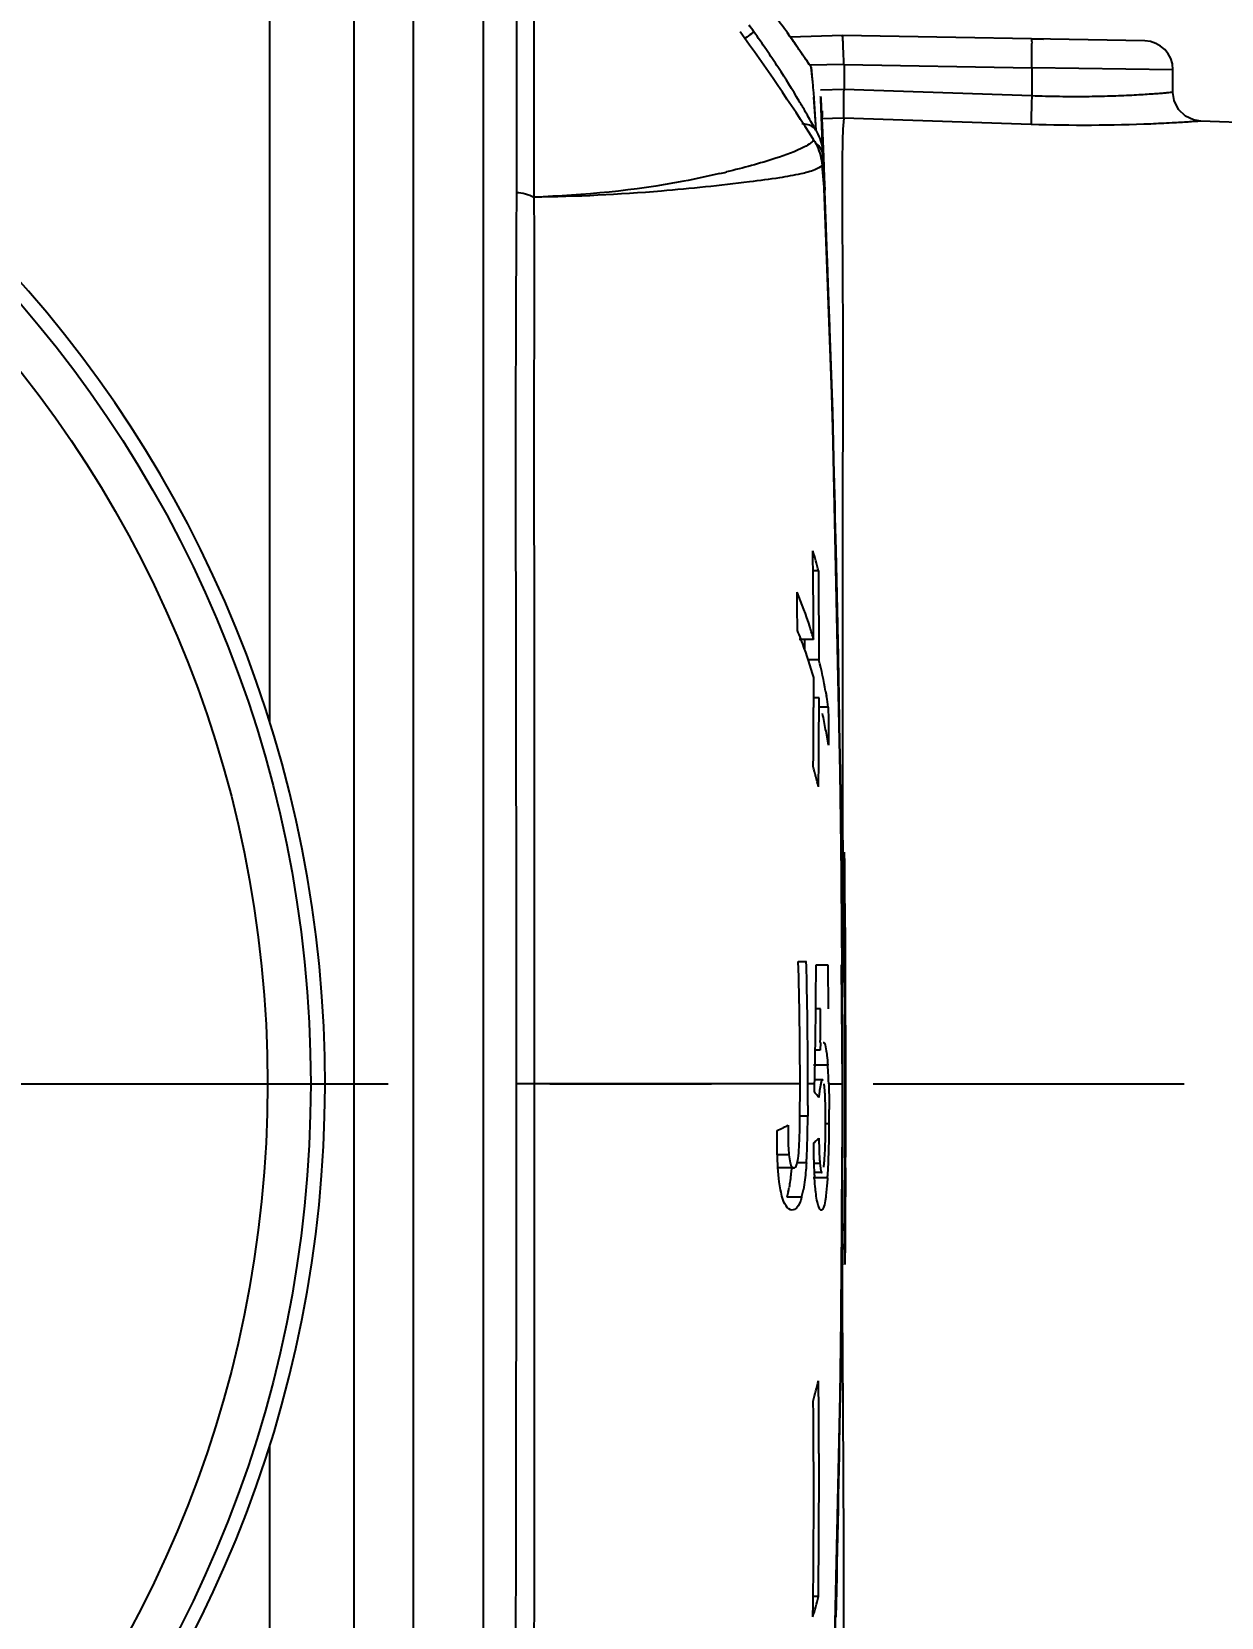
# Model space of a CAD drawing. Header units: millimetres. Extents: x 5828 to 6704, y 123 to 421.
# Drawn here: x 6483.653 to 6486.412, y 269.854 to 273.53 of the extents above; entities that cross this region are included whole.
import ezdxf

# ---------------------------------------------------------------- set-up
doc = ezdxf.new("R2010")
doc.units = ezdxf.units.MM
doc.linetypes.add('CENTER', pattern=[0.6, 0.375, -0.075, 0.075, -0.075])
for name, color, linetype in [('中心线', 7, 'Continuous'), ('外形图', 7, 'Continuous'), ('尺寸标注', 7, 'Continuous')]:
    doc.layers.add(name, color=color, linetype=linetype)
doc.styles.add('微软雅黑', font='msyh.ttc', dxfattribs={"height": 1.5})
doc.dimstyles.new('尺寸标注_1_15比例', dxfattribs={"dimtxt": 1.5, "dimasz": 1.25, "dimexe": 0.5, "dimexo": 0.4, "dimgap": 0.5, "dimtad": 1, "dimdec": 1, "dimlfac": 15, "dimdsep": 46, "dimtxsty": '微软雅黑', "dimcen": 0.09, "dimadec": 0, "dimazin": 0, "dimtp": 0.01, "dimtm": 0.01, "dimtfac": 1, "dimtdec": 1, "dimtofl": 0, "dimtmove": 0, "dimatfit": 3, "dimfxl": 1, "dimtolj": 1, "dimarcsym": 0})

# ---------------------------------------------------------------- blocks, each defined once
blk = doc.blocks.new('*D945')
at = {"layer": 'Defpoints', "color": 0}
for p in [(6488.1127, 277.9249), (6474.9537, 264.1518), (6488.1127, 263.9724)]:
    blk.add_point(p, dxfattribs=at)
at = {"layer": '尺寸标注', "color": 0, "lineweight": -2}
for p, q in [((6474.9537, 264.5518), (6474.9537, 278.4249)), ((6488.1127, 264.3724), (6488.1127, 278.4249)), ((6476.2037, 277.9249), (6486.8627, 277.9249))]:
    blk.add_line(p, q, dxfattribs=at)
at = {"layer": '尺寸标注', "color": 0}
for points in [[(6476.2037, 278.1332), (6476.2037, 277.7166), (6474.9537, 277.9249)], [(6486.8627, 277.7166), (6486.8627, 278.1332), (6488.1127, 277.9249)]]:
    blk.add_solid(points, dxfattribs=at)
at = {"layer": '尺寸标注', "color": 0, "insert": (6481.5332, 279.2039), "char_height": 1.5, "attachment_point": 5, "style": '微软雅黑'}
blk.add_mtext('\\A1;197.4', dxfattribs=at)
blk = doc.blocks.new('*D946')
at = {"layer": 'Defpoints', "color": 0}
for p in [(6488.1787, 282.8993), (6474.8878, 252.3165), (6488.1787, 252.3087)]:
    blk.add_point(p, dxfattribs=at)
at = {"layer": '尺寸标注', "color": 0, "lineweight": -2}
for p, q in [((6474.8878, 252.7165), (6474.8878, 283.3993)), ((6488.1787, 252.7087), (6488.1787, 283.3993)), ((6476.1378, 282.8993), (6486.9287, 282.8993))]:
    blk.add_line(p, q, dxfattribs=at)
at = {"layer": '尺寸标注', "color": 0}
for points in [[(6476.1378, 283.1076), (6476.1378, 282.6909), (6474.8878, 282.8993)], [(6486.9287, 282.6909), (6486.9287, 283.1076), (6488.1787, 282.8993)]]:
    blk.add_solid(points, dxfattribs=at)
at = {"layer": '尺寸标注', "color": 0, "insert": (6481.5332, 284.1783), "char_height": 1.5, "attachment_point": 5, "style": '微软雅黑'}
blk.add_mtext('\\A1;\\A1;199.3', dxfattribs=at)

msp = doc.modelspace()

# ---------------------------------------------------------------- linework, layer by layer
at = {"layer": '中心线', "linetype": 'CENTER', "ltscale": 5}
msp.add_line((6476.6046, 271.0906), (6486.3257, 271.0906), dxfattribs=at)
at = {"layer": '外形图'}
for p, q in [((6484.6999, 274.2044), (6484.6999, 267.977)), ((6484.5374, 274.1064), (6484.5374, 268.0748)), ((6484.7779, 274.0763), (6484.7773, 273.1568)), ((6484.3999, 273.9732), (6484.3999, 268.208)), ((6484.2052, 271.9278), (6484.2052, 273.6606)), ((6485.4116, 273.5185), (6485.4058, 273.5268)), ((6485.4606, 273.4475), (6485.4116, 273.5185)), ((6485.5334, 273.5205), (6485.4123, 273.5173)), ((6486.2344, 273.5082), (6485.5334, 273.5205)), ((6485.9723, 273.5128), (6485.9999, 273.5123)), ((6485.4564, 273.4536), (6485.4504, 273.4626)), ((6485.5369, 273.4538), (6485.4565, 273.4518)), ((6485.5369, 273.4538), (6485.5369, 273.3958)), ((6485.5369, 273.4538), (6485.9724, 273.4462)), ((6485.4603, 273.4475), (6485.4633, 273.4185)), ((6485.4607, 273.4473), (6485.4633, 273.4185)), ((6485.9724, 273.4462), (6485.9724, 273.3809)), ((6486.2999, 273.4416), (6485.9724, 273.4462)), ((6486.2999, 273.389), (6486.2999, 273.4416)), ((6485.4658, 273.388), (6485.4668, 273.3753)), ((6485.5369, 273.3958), (6485.4826, 273.394)), ((6485.9724, 273.3809), (6485.5369, 273.3958)), ((6485.4662, 273.3779), (6485.4716, 273.3014)), ((6485.4668, 273.3753), (6485.4676, 273.3627)), ((6485.4676, 273.3627), (6485.4716, 273.3014)), ((6485.4833, 273.3766), (6485.4826, 273.3791)), ((6485.4828, 273.3745), (6485.4833, 273.3675)), ((6485.4833, 273.3766), (6485.4831, 273.3791)), ((6485.4831, 273.3773), (6485.4842, 273.3529)), ((6485.4835, 273.3732), (6485.4833, 273.3766)), ((6485.484, 273.3733), (6485.4833, 273.3766)), ((6485.4833, 273.3675), (6485.4841, 273.355)), ((6485.5101, 272.6491), (6485.4835, 273.3732)), ((6485.4841, 273.355), (6485.4843, 273.3529)), ((6485.4842, 273.3529), (6485.489, 273.2396)), ((6485.4843, 273.3529), (6485.486, 273.3132)), ((6485.5355, 273.3295), (6485.485, 273.3278)), ((6485.5107, 272.6491), (6485.4859, 273.3306)), ((6485.486, 273.3132), (6485.489, 273.2397)), ((6485.9712, 273.3147), (6485.5363, 273.3295)), ((6486.9011, 273.3031), (6486.3642, 273.3223)), ((6485.489, 273.2396), (6485.4909, 273.1919)), ((6485.4925, 273.1519), (6485.4859, 273.2201)), ((6485.51, 272.6491), (6485.4891, 273.2202)), ((6485.4909, 273.1919), (6485.4921, 273.162)), ((6485.5283, 271.8128), (6485.51, 272.6491)), ((6485.5284, 271.8128), (6485.5101, 272.6491)), ((6485.529, 271.8128), (6485.5107, 272.6491)), ((6485.4655, 272.2582), (6485.4648, 272.3265)), ((6485.4775, 272.2795), (6485.4648, 272.2795)), ((6485.4775, 272.2795), (6485.4781, 272.2112)), ((6485.4661, 272.1895), (6485.4655, 272.2582)), ((6485.4781, 272.2112), (6485.4785, 272.1419)), ((6485.4781, 272.2112), (6485.4785, 272.1419)), ((6485.4665, 272.1205), (6485.4661, 272.1895)), ((6485.4785, 272.1419), (6485.4788, 272.0735)), ((6485.5287, 271.778), (6485.5215, 272.1435)), ((6485.5231, 272.1216), (6485.5226, 272.1436)), ((6485.4665, 272.1205), (6485.4328, 272.1205)), ((6485.4451, 272.1204), (6485.4452, 272.0992)), ((6485.4451, 272.1204), (6485.4451, 272.0992)), ((6485.4787, 272.1205), (6485.4788, 272.0735)), ((6485.5247, 272.0333), (6485.5231, 272.1216)), ((6485.4788, 272.0735), (6485.454, 272.0735)), ((6485.4666, 271.9852), (6485.4667, 272.0322)), ((6485.4666, 271.9632), (6485.4667, 272.0322)), ((6485.5256, 271.9861), (6485.5247, 272.0333)), ((6485.4666, 271.9632), (6485.4666, 271.9852)), ((6485.479, 271.9852), (6485.4667, 271.9852)), ((6485.4943, 272.0006), (6485.4955, 271.9938)), ((6485.4943, 272.0006), (6485.4964, 271.9882)), ((6485.4955, 271.9938), (6485.4965, 271.9882)), ((6485.5273, 271.8762), (6485.5256, 271.9861)), ((6485.5005, 271.964), (6485.479, 271.964)), ((6485.5005, 271.964), (6485.5006, 271.9346)), ((6485.5006, 271.9346), (6485.5006, 271.9052)), ((6485.5006, 271.9052), (6485.5006, 271.8757)), ((6485.528, 271.8274), (6485.5273, 271.8762)), ((6485.5287, 271.778), (6485.528, 271.8274)), ((6485.5304, 271.6406), (6485.5283, 271.8128)), ((6485.5325, 271.4018), (6485.5284, 271.8128)), ((6485.5316, 271.5885), (6485.529, 271.8128)), ((6485.5338, 271.6459), (6485.5338, 271.632)), ((6485.5338, 271.632), (6485.5339, 271.613)), ((6485.5372, 271.6264), (6485.5377, 271.5732)), ((6485.5375, 271.59), (6485.5372, 271.6264)), ((6485.5386, 271.472), (6485.5378, 271.6278)), ((6485.5339, 271.613), (6485.5339, 271.5947)), ((6485.5339, 271.5947), (6485.5339, 271.5741)), ((6485.5375, 271.5676), (6485.5372, 271.6077)), ((6485.5372, 271.6077), (6485.5376, 271.5676)), ((6485.5386, 271.4353), (6485.5372, 271.6077)), ((6485.5372, 271.6077), (6485.5387, 271.4353)), ((6485.5372, 271.6077), (6485.5372, 271.6077)), ((6485.5377, 271.5676), (6485.5373, 271.6077)), ((6485.5387, 271.4353), (6485.5373, 271.6077)), ((6485.5373, 271.607), (6485.5373, 271.607)), ((6485.5377, 271.5676), (6485.5373, 271.6064)), ((6485.5377, 271.5676), (6485.5373, 271.6064)), ((6485.5373, 271.6064), (6485.5374, 271.588)), ((6485.5388, 271.4345), (6485.5373, 271.6064)), ((6485.5388, 271.4227), (6485.5373, 271.6064)), ((6485.5373, 271.6064), (6485.5373, 271.6064)), ((6485.5379, 271.5621), (6485.5374, 271.607)), ((6485.5374, 271.607), (6485.5375, 271.607)), ((6485.5375, 271.607), (6485.5378, 271.5676)), ((6485.5379, 271.5676), (6485.5375, 271.607)), ((6485.5375, 271.607), (6485.5386, 271.4737)), ((6485.5389, 271.4288), (6485.5375, 271.607)), ((6485.5384, 271.48), (6485.5375, 271.59)), ((6485.538, 271.6108), (6485.5381, 271.607)), ((6485.5381, 271.6076), (6485.5383, 271.5883)), ((6485.5392, 271.4822), (6485.5383, 271.5885)), ((6485.5383, 271.5883), (6485.5384, 271.572)), ((6485.5386, 271.4353), (6485.5375, 271.5676)), ((6485.5376, 271.5676), (6485.5381, 271.5164)), ((6485.5376, 271.5676), (6485.5388, 271.4018)), ((6485.5384, 271.4868), (6485.5377, 271.5676)), ((6485.5386, 271.4574), (6485.5377, 271.5676)), ((6485.5388, 271.4345), (6485.5377, 271.5676)), ((6485.5389, 271.4349), (6485.5378, 271.5676)), ((6485.5389, 271.4349), (6485.5379, 271.5676)), ((6485.5387, 271.4652), (6485.5381, 271.5361)), ((6485.5381, 271.5164), (6485.5387, 271.4353)), ((6485.5382, 271.4963), (6485.5389, 271.4087)), ((6485.5383, 271.4963), (6485.5389, 271.4181)), ((6485.5387, 271.4353), (6485.5384, 271.4868)), ((6485.5386, 271.4783), (6485.5385, 271.4882)), ((6485.5386, 271.4723), (6485.5386, 271.4783)), ((6485.5386, 271.4754), (6485.5386, 271.4655)), ((6485.5386, 271.4737), (6485.539, 271.4175)), ((6485.5397, 271.3947), (6485.5392, 271.4822)), ((6485.5386, 271.4655), (6485.5388, 271.4457)), ((6485.5393, 271.3585), (6485.5386, 271.4614)), ((6485.5393, 271.2895), (6485.5386, 271.4353)), ((6485.5386, 271.4353), (6485.5395, 271.2564)), ((6485.5393, 271.3744), (6485.5387, 271.4638)), ((6485.5387, 271.4345), (6485.5392, 271.3605)), ((6485.5396, 271.2494), (6485.5387, 271.4345)), ((6485.5389, 271.4349), (6485.5395, 271.3249)), ((6485.5389, 271.4349), (6485.5396, 271.3001)), ((6485.5397, 271.2612), (6485.5389, 271.4349)), ((6485.5389, 271.4349), (6485.5398, 271.2471)), ((6485.5394, 271.4405), (6485.5392, 271.4451)), ((6485.5392, 271.4451), (6485.5395, 271.3673)), ((6485.5393, 271.4531), (6485.5397, 271.3942)), ((6485.534, 271.0906), (6485.5331, 271.3946)), ((6485.5336, 271.4018), (6485.5336, 271.3942)), ((6485.5339, 271.4069), (6485.5339, 271.3991)), ((6485.5339, 271.3991), (6485.5339, 271.3842)), ((6485.5394, 271.313), (6485.5388, 271.4227)), ((6485.5388, 271.4211), (6485.5391, 271.3812)), ((6485.5388, 271.4093), (6485.5393, 271.2969)), ((6485.5388, 271.3942), (6485.5393, 271.2969)), ((6485.5396, 271.2741), (6485.5389, 271.4087)), ((6485.539, 271.4175), (6485.5398, 271.2628)), ((6485.5393, 271.3666), (6485.5391, 271.4018)), ((6485.5391, 271.4018), (6485.5398, 271.2627)), ((6485.5397, 271.4018), (6485.5399, 271.3647)), ((6485.5398, 271.3802), (6485.5398, 271.3944)), ((6485.4308, 271.374), (6485.4496, 271.374)), ((6485.4721, 271.3662), (6485.4992, 271.3662)), ((6485.4992, 271.3662), (6485.4996, 271.3325)), ((6485.5332, 271.0906), (6485.5314, 271.3666)), ((6485.533, 271.2648), (6485.5325, 271.3666)), ((6485.5339, 271.3842), (6485.5339, 271.3688)), ((6485.5391, 271.3762), (6485.539, 271.3913)), ((6485.5391, 271.3812), (6485.5394, 271.3239)), ((6485.5392, 271.3677), (6485.5391, 271.3762)), ((6485.5393, 271.3418), (6485.5392, 271.3678)), ((6485.5398, 271.2628), (6485.5393, 271.3666)), ((6485.5395, 271.3249), (6485.5393, 271.3665)), ((6485.5395, 271.3781), (6485.5395, 271.3647)), ((6485.5399, 271.3647), (6485.5398, 271.3802)), ((6485.4996, 271.3325), (6485.5, 271.2986)), ((6485.5393, 271.3571), (6485.5394, 271.3466)), ((6485.5394, 271.3338), (6485.5393, 271.3418)), ((6485.5394, 271.3466), (6485.5396, 271.3034)), ((6485.5394, 271.3211), (6485.5394, 271.3338)), ((6485.5394, 271.3239), (6485.5396, 271.2625)), ((6485.5395, 271.2986), (6485.5394, 271.3211)), ((6485.5395, 271.3249), (6485.5398, 271.2628)), ((6485.5, 271.2986), (6485.5004, 271.2646)), ((6485.5328, 271.3006), (6485.533, 271.2665)), ((6485.533, 271.2665), (6485.5328, 271.2996)), ((6485.5393, 271.2969), (6485.5395, 271.2503)), ((6485.5394, 271.263), (6485.5393, 271.2895)), ((6485.5395, 271.2896), (6485.5394, 271.3074)), ((6485.5394, 271.2895), (6485.5396, 271.2145)), ((6485.5395, 271.3015), (6485.5396, 271.2703)), ((6485.5395, 271.288), (6485.5395, 271.2986)), ((6485.5395, 271.2816), (6485.5395, 271.2896)), ((6485.5395, 271.2895), (6485.5397, 271.2232)), ((6485.5396, 271.2669), (6485.5395, 271.288)), ((6485.5396, 271.3034), (6485.5396, 271.2901)), ((6485.5397, 271.2685), (6485.5396, 271.2999)), ((6485.5397, 271.2627), (6485.5396, 271.2925)), ((6485.5396, 271.2901), (6485.5397, 271.2802)), ((6485.4715, 271.2646), (6485.4717, 271.2748)), ((6485.4827, 271.2646), (6485.4715, 271.2646)), ((6485.4716, 271.2646), (6485.4717, 271.2748)), ((6485.5332, 271.1687), (6485.533, 271.2648)), ((6485.5397, 271.0907), (6485.5394, 271.263)), ((6485.5394, 271.263), (6485.5397, 271.1374)), ((6485.5396, 271.266), (6485.5395, 271.2816)), ((6485.5397, 271.2625), (6485.5396, 271.2807)), ((6485.5396, 271.2703), (6485.5396, 271.2554)), ((6485.5397, 271.2408), (6485.5396, 271.2669)), ((6485.5397, 271.2329), (6485.5396, 271.266)), ((6485.5399, 271.1684), (6485.5396, 271.2648)), ((6485.5399, 271.0906), (6485.5396, 271.263)), ((6485.5398, 271.1684), (6485.5396, 271.2628)), ((6485.5398, 271.1684), (6485.5396, 271.2625)), ((6485.5399, 271.0736), (6485.5396, 271.2625)), ((6485.5396, 271.2554), (6485.5397, 271.2462)), ((6485.5396, 271.2522), (6485.5397, 271.2315)), ((6485.5397, 271.2802), (6485.5397, 271.2659)), ((6485.5397, 271.2659), (6485.5398, 271.2328)), ((6485.5399, 271.1866), (6485.5397, 271.2627)), ((6485.54, 271.1684), (6485.5397, 271.2627)), ((6485.5399, 271.2291), (6485.5397, 271.2612)), ((6485.54, 271.1673), (6485.5398, 271.2628)), ((6485.5401, 271.0823), (6485.5398, 271.2628)), ((6485.5336, 271.2223), (6485.5334, 271.1646)), ((6485.5397, 271.157), (6485.5396, 271.2233)), ((6485.5397, 271.2462), (6485.5398, 271.2027)), ((6485.5398, 271.1873), (6485.5397, 271.2329)), ((6485.5397, 271.2315), (6485.5398, 271.1684)), ((6485.5398, 271.1554), (6485.5397, 271.2232)), ((6485.5397, 271.2232), (6485.54, 271.0906)), ((6485.5398, 271.2328), (6485.5398, 271.221)), ((6485.5398, 271.221), (6485.5399, 271.1854)), ((6485.54, 271.1), (6485.5399, 271.2291)), ((6485.4703, 271.1683), (6485.4705, 271.1827)), ((6485.4703, 271.1683), (6485.4705, 271.1827)), ((6485.482, 271.1866), (6485.4817, 271.1683)), ((6485.5332, 271.1698), (6485.5332, 271.1884)), ((6485.5332, 271.1884), (6485.5332, 271.1698)), ((6485.5396, 271.1866), (6485.5398, 271.0906)), ((6485.5398, 271.2027), (6485.5398, 271.1867)), ((6485.5398, 271.1689), (6485.5398, 271.1873)), ((6485.5398, 271.1867), (6485.5398, 271.1676)), ((6485.5399, 271.1688), (6485.5399, 271.1873)), ((6485.5399, 271.1854), (6485.5399, 271.1688)), ((6485.54, 271.1866), (6485.5401, 271.1)), ((6485.4817, 271.1683), (6485.4703, 271.1683)), ((6485.5332, 271.0906), (6485.5332, 271.1687)), ((6485.5397, 271.1), (6485.5397, 271.1621)), ((6485.5397, 271.1621), (6485.5397, 271.1)), ((6485.5397, 271.0322), (6485.5397, 271.157)), ((6485.5397, 271.1569), (6485.5398, 271.1)), ((6485.5399, 271.1), (6485.5398, 271.1684)), ((6485.5398, 271.1684), (6485.5399, 271.1025)), ((6485.5398, 271.1676), (6485.5399, 271.1374)), ((6485.5398, 271.1533), (6485.5399, 271.1309)), ((6485.5399, 271.1688), (6485.54, 271.155)), ((6485.5399, 271.155), (6485.5399, 271.1688)), ((6485.54, 271.0906), (6485.5399, 271.1684)), ((6485.5399, 271.1534), (6485.54, 271.0906)), ((6485.5399, 271.1374), (6485.5399, 271.0999)), ((6485.54, 271.1684), (6485.54, 271.1)), ((6485.54, 271.1), (6485.54, 271.1684)), ((6485.4992, 271.1337), (6485.4658, 271.1337)), ((6485.4688, 271.0906), (6485.4689, 271.1003)), ((6485.4688, 271.0906), (6485.469, 271.1003)), ((6485.5399, 271.1025), (6485.5399, 271.1126)), ((6485.5399, 271.0906), (6485.5399, 271.1025)), ((6485.4349, 271.0906), (6484.7767, 271.0906)), ((6485.4349, 271.063), (6485.4349, 271.0906)), ((6485.4688, 271.0906), (6485.4531, 271.0906)), ((6485.4683, 271.0713), (6485.4688, 271.0906)), ((6485.487, 271.0999), (6485.4688, 271.0999)), ((6485.4855, 271.0906), (6485.4829, 271.0906)), ((6485.5015, 271.0906), (6485.5333, 271.0906)), ((6485.5332, 271.0906), (6485.5313, 270.7973)), ((6485.5332, 271.0906), (6485.5332, 271.0582)), ((6485.5332, 271.0581), (6485.5333, 271.0711)), ((6485.5333, 271.0711), (6485.5332, 271.0581)), ((6485.5333, 271.0906), (6485.5333, 271.1)), ((6485.5333, 271.1), (6485.5333, 271.0906)), ((6485.5334, 271.0906), (6485.5333, 271.0906)), ((6485.5333, 271.0711), (6485.5333, 271.0906)), ((6485.5333, 271.0906), (6485.5333, 271.0711)), ((6485.5335, 271.0906), (6485.534, 271.0906)), ((6485.5336, 270.9002), (6485.534, 271.0906)), ((6485.5398, 271.0906), (6485.5396, 270.9573)), ((6485.5397, 271.0907), (6485.5397, 271.0906)), ((6485.5397, 271.0736), (6485.5397, 271.0906)), ((6485.5399, 271.0906), (6485.5397, 270.9528)), ((6485.5397, 271.0906), (6485.5398, 271.0906)), ((6485.5397, 271.0748), (6485.5397, 271.0565)), ((6485.5399, 271.0712), (6485.5397, 270.9573)), ((6485.5398, 271.0906), (6485.5398, 271.0322)), ((6485.5398, 271.0098), (6485.5399, 271.0906)), ((6485.54, 271.0906), (6485.5398, 270.9576)), ((6485.5399, 271.0906), (6485.5398, 271.0906)), ((6485.5398, 271.0906), (6485.5398, 271.0906)), ((6485.5399, 271.0999), (6485.5399, 271.0906)), ((6485.5399, 271.0906), (6485.5399, 271.0906)), ((6485.5399, 271.0906), (6485.5399, 271.0906)), ((6485.5399, 270.9771), (6485.54, 271.0906)), ((6485.5401, 271.0906), (6485.5399, 270.9641)), ((6485.5399, 271.0906), (6485.5401, 271.0906)), ((6485.5399, 271.0906), (6485.5399, 271.073)), ((6485.5399, 271.0723), (6485.5399, 271.0906)), ((6485.5399, 271.0782), (6485.5399, 271.0713)), ((6485.5399, 271.073), (6485.5399, 271.0618)), ((6485.5399, 271.0625), (6485.5399, 271.0723)), ((6485.54, 271.0999), (6485.54, 271.0906)), ((6485.54, 271.0906), (6485.54, 271.0999)), ((6485.54, 271.0906), (6485.54, 271.0906)), ((6485.54, 271.0906), (6485.54, 271.0906)), ((6485.54, 271.0906), (6485.54, 271.0906)), ((6485.54, 271.0739), (6485.54, 271.0906)), ((6485.54, 271.0906), (6485.54, 271.0736)), ((6485.54, 271.0562), (6485.54, 271.0739)), ((6485.54, 271.0736), (6485.54, 271.0554)), ((6485.5401, 271.0684), (6485.54, 270.9975)), ((6485.5401, 271.0999), (6485.5401, 271.0906)), ((6485.5401, 271.0906), (6485.5401, 271.0335)), ((6485.4345, 271.0079), (6485.4347, 271.0354)), ((6485.4347, 271.0354), (6485.4349, 271.063)), ((6485.453, 271.0403), (6485.4529, 271.0153)), ((6485.5332, 271.0582), (6485.5332, 270.9953)), ((6485.5396, 270.967), (6485.5397, 271.0565)), ((6485.5398, 271.0322), (6485.5396, 270.9573)), ((6485.5396, 270.967), (6485.5397, 271.0322)), ((6485.5396, 270.9274), (6485.5398, 271.0322)), ((6485.5397, 270.9573), (6485.5398, 271.0322)), ((6485.5399, 271.0477), (6485.5398, 270.9576)), ((6485.54, 271.0322), (6485.5398, 270.9332)), ((6485.5398, 270.9761), (6485.5399, 271.0309)), ((6485.5399, 271.0243), (6485.54, 271.0562)), ((6485.54, 271.0322), (6485.54, 271.0322)), ((6485.54, 271.0083), (6485.54, 271.0296)), ((6485.5401, 271.0335), (6485.5401, 270.9809)), ((6485.4529, 271.0153), (6485.4345, 271.0153)), ((6485.5027, 270.9975), (6485.4942, 270.9975)), ((6485.5332, 270.9953), (6485.5331, 270.9526)), ((6485.5331, 270.9618), (6485.5332, 270.9937)), ((6485.5332, 270.9937), (6485.5331, 270.9618)), ((6485.5397, 270.9607), (6485.5398, 270.9955)), ((6485.5398, 270.9955), (6485.5398, 271.0098)), ((6485.5398, 270.988), (6485.5398, 271.008)), ((6485.5399, 270.9959), (6485.5399, 270.9844)), ((6485.5399, 270.9796), (6485.54, 270.9924)), ((6485.5284, 270.3684), (6485.5332, 270.9574)), ((6485.5331, 270.9505), (6485.5331, 270.9618)), ((6485.5331, 270.9618), (6485.5331, 270.9506)), ((6485.5396, 270.9573), (6485.5391, 270.824)), ((6485.5397, 270.9607), (6485.5392, 270.824)), ((6485.5397, 270.9576), (6485.5392, 270.8245)), ((6485.5392, 270.824), (6485.5397, 270.9573)), ((6485.5393, 270.8916), (6485.5396, 270.967)), ((6485.5395, 270.8636), (6485.5399, 270.9771)), ((6485.5398, 270.9576), (6485.5395, 270.8786)), ((6485.5399, 270.9685), (6485.5396, 270.8635)), ((6485.5398, 270.9637), (6485.5396, 270.923)), ((6485.5397, 270.9634), (6485.5398, 270.9707)), ((6485.5397, 270.9499), (6485.5398, 270.9665)), ((6485.5397, 270.9175), (6485.5398, 270.9656)), ((6485.5397, 270.9476), (6485.5397, 270.9634)), ((6485.5398, 270.9707), (6485.5398, 270.988)), ((6485.5398, 270.9864), (6485.5398, 270.9637)), ((6485.5399, 270.977), (6485.5398, 270.9685)), ((6485.5398, 270.9665), (6485.5398, 270.9761)), ((6485.5398, 270.9685), (6485.5398, 270.956)), ((6485.5398, 270.956), (6485.5398, 270.9488)), ((6485.5399, 270.9844), (6485.5399, 270.977)), ((6485.5401, 270.9809), (6485.5399, 270.8585)), ((6485.4091, 270.9258), (6485.3823, 270.9258)), ((6485.5331, 270.9526), (6485.5328, 270.8843)), ((6485.5331, 270.9506), (6485.5329, 270.9104)), ((6485.5329, 270.9104), (6485.5331, 270.9505)), ((6485.5398, 270.9332), (6485.5394, 270.8392)), ((6485.5394, 270.8541), (6485.5397, 270.9175)), ((6485.5397, 270.9528), (6485.5395, 270.8786)), ((6485.5396, 270.9293), (6485.5397, 270.9476)), ((6485.5397, 270.9376), (6485.5397, 270.9499)), ((6485.5398, 270.9395), (6485.5397, 270.9217)), ((6485.5397, 270.9217), (6485.5397, 270.9131)), ((6485.5398, 270.9488), (6485.5398, 270.9395)), ((6485.5402, 270.8916), (6485.5404, 270.9378)), ((6485.5403, 270.9163), (6485.5404, 270.9378)), ((6485.5403, 270.911), (6485.5403, 270.9163)), ((6485.42, 270.8954), (6485.3859, 270.8954)), ((6485.4498, 270.9071), (6485.4305, 270.9071)), ((6485.481, 270.9058), (6485.4659, 270.9058)), ((6485.4859, 270.8846), (6485.4659, 270.8846)), ((6485.5328, 270.8843), (6485.5326, 270.8392)), ((6485.5328, 270.8807), (6485.5329, 270.9104)), ((6485.5329, 270.9104), (6485.5328, 270.8817)), ((6485.5391, 270.8429), (6485.5393, 270.8916)), ((6485.5396, 270.916), (6485.5393, 270.8351)), ((6485.5396, 270.9098), (6485.5393, 270.8392)), ((6485.5396, 270.886), (6485.5395, 270.8664)), ((6485.5397, 270.9131), (6485.5396, 270.886)), ((6485.5397, 270.7797), (6485.5402, 270.8916)), ((6485.5402, 270.8958), (6485.54, 270.8436)), ((6485.5402, 270.889), (6485.5403, 270.9002)), ((6485.5403, 270.9067), (6485.5403, 270.911)), ((6485.5403, 270.9003), (6485.5403, 270.9067)), ((6485.4988, 270.8726), (6485.4653, 270.8726)), ((6485.5382, 270.6907), (6485.5391, 270.8429)), ((6485.5391, 270.8429), (6485.5384, 270.7185)), ((6485.5389, 270.7501), (6485.5395, 270.8636)), ((6485.5396, 270.8635), (6485.5389, 270.7499)), ((6485.5392, 270.8051), (6485.5395, 270.8619)), ((6485.5395, 270.8786), (6485.5393, 270.8412)), ((6485.5393, 270.8334), (6485.5394, 270.8565)), ((6485.5393, 270.8388), (6485.5393, 270.8485)), ((6485.5394, 270.8377), (6485.5394, 270.849)), ((6485.5395, 270.8619), (6485.5396, 270.8619)), ((6485.54, 270.8436), (6485.5398, 270.8121)), ((6485.5399, 270.8765), (6485.5399, 270.8475)), ((6485.5399, 270.8475), (6485.54, 270.8436)), ((6485.54, 270.8436), (6485.5401, 270.8557)), ((6485.4385, 270.8275), (6485.4046, 270.8275)), ((6485.5326, 270.8392), (6485.5324, 270.7973)), ((6485.5391, 270.824), (6485.5383, 270.6907)), ((6485.5383, 270.6907), (6485.5392, 270.824)), ((6485.5392, 270.8245), (6485.5384, 270.6914)), ((6485.5392, 270.824), (6485.5384, 270.6907)), ((6485.5393, 270.8388), (6485.5385, 270.7138)), ((6485.5387, 270.7414), (6485.5393, 270.8388)), ((6485.5391, 270.824), (6485.5387, 270.7499)), ((6485.5394, 270.8392), (6485.5389, 270.7499)), ((6485.5392, 270.8188), (6485.5392, 270.8278)), ((6485.5393, 270.819), (6485.5394, 270.8377)), ((6485.5324, 270.7917), (6485.5304, 270.5401)), ((6485.5387, 270.7405), (6485.5391, 270.7927)), ((6485.5389, 270.7482), (6485.5392, 270.8051)), ((6485.5389, 270.7045), (6485.5392, 270.7975)), ((6485.5392, 270.7054), (6485.5397, 270.7797)), ((6485.5387, 270.7499), (6485.5383, 270.6907)), ((6485.5383, 270.6907), (6485.5387, 270.7414)), ((6485.5383, 270.672), (6485.5387, 270.7405)), ((6485.5384, 270.6914), (6485.5389, 270.7482)), ((6485.5385, 270.6917), (6485.5389, 270.7501)), ((6485.5389, 270.7499), (6485.5386, 270.6995)), ((6485.5394, 270.7387), (6485.5393, 270.717)), ((6485.529, 270.3684), (6485.5325, 270.7055)), ((6485.5323, 270.7199), (6485.5323, 270.7066)), ((6485.5387, 270.7208), (6485.5383, 270.672)), ((6485.5389, 270.672), (6485.5389, 270.7045)), ((6485.5392, 270.7054), (6485.5391, 270.6903)), ((6485.5392, 270.7053), (6485.5391, 270.6903)), ((6485.5393, 270.717), (6485.5392, 270.7054)), ((6485.5323, 270.6725), (6485.5324, 270.6535)), ((6485.5382, 270.6907), (6485.5383, 270.6907)), ((6485.5384, 270.6914), (6485.5384, 270.6914)), ((6485.5384, 270.6914), (6485.5384, 270.6914)), ((6485.5391, 270.6903), (6485.5389, 270.672)), ((6485.5283, 270.3684), (6485.5304, 270.5405)), ((6485.5287, 270.4033), (6485.5277, 270.3539)), ((6485.5287, 270.4033), (6485.528, 270.3539)), ((6485.51, 269.5322), (6485.5283, 270.3684)), ((6485.5101, 269.5322), (6485.5284, 270.3684)), ((6485.5107, 269.5322), (6485.529, 270.3684)), ((6484.2052, 268.5207), (6484.2052, 270.2537)), ((6485.4775, 269.9017), (6485.4648, 269.9017))]:
    msp.add_line(p, q, dxfattribs=at)
for points in [[(6486.3642, 273.3223), (6486.3474, 273.3251), (6486.3289, 273.334), (6486.313, 273.3492), (6486.3026, 273.3704), (6486.2999, 273.389)], [(6485.489, 273.2397), (6485.4868, 273.2912), (6485.484, 273.3585)], [(6485.5385, 271.4882), (6485.5378, 271.613), (6485.538, 271.6108)], [(6485.5391, 271.3883), (6485.5387, 271.4533), (6485.5387, 271.451), (6485.5391, 271.3796)], [(6485.5324, 270.7974), (6485.5318, 270.702), (6485.5308, 270.5819), (6485.5304, 270.5401)], [(6485.5304, 270.5407), (6485.5308, 270.582), (6485.5318, 270.7017), (6485.5324, 270.7974)]]:
    msp.add_lwpolyline(points, dxfattribs=at)
for radius in [2.7667, 2.6667]:
    msp.add_circle((6481.5333, 271.0906), radius, dxfattribs=at)
for centre, radius, start, end in [((6481.5333, 271.0906), 2.8, 275.4406, 264.5594), ((6482.9459, 271.7691), 3.0233, 35.5469, 36.4094), ((6480.8115, 270.2901), 5.5321, 32.6944, 35.8449), ((6483.1762, 271.9957), 2.6424, 35.4764, 35.8981), ((6483.3741, 272.1367), 2.3994, 33.0724, 35.4794), ((6482.8677, 271.7139), 3.1191, 34.8196, 35.5375), ((6482.6743, 271.5799), 3.3542, 34.3023, 34.8126), ((6486.2332, 273.4416), 0.0667, 0, 89), ((6482.9262, 271.7509), 3.0498, 34.1393, 34.3155), ((6483.4323, 272.1744), 2.3301, 30.84, 33.0766), ((6483.4993, 272.2147), 2.2519, 30.0844, 30.8322), ((6483.5129, 272.2226), 2.2361, 29.7981, 30.0846), ((6483.5907, 272.2669), 2.1466, 28.8127, 29.8049), ((6485.3493, 273.2339), 0.1398, 2.3613, 11.2974), ((6484.7376, 275.391), 2.249, 283.1318, 283.5502), ((6433.3655, 271.0916), 52.1677, 1.35756, 2.26342), ((6484.4096, 272.0163), 1.0998, 13.8507, 16.3843), ((6433.3346, 271.0908), 52.1987, 1.15564, 1.35764), ((6469.6607, 272.0834), 15.7682, 0.21199, 0.53283), ((6484.5437, 271.8606), 0.9586, 17.5971, 22.6652), ((6484.573, 271.7875), 0.9263, 21.1658, 22.4836), ((6484.4426, 271.8276), 1.065, 15.9621, 17.6459), ((6484.5508, 271.7789), 0.95, 20.4328, 21.168), ((6484.4733, 271.7511), 1.0324, 15.7974, 20.3742), ((6484.1701, 271.7588), 1.3461, 10.3487, 13.5221), ((6464.5456, 271.9974), 20.9334, 359.77779, 359.96656), ((6483.9259, 271.7136), 1.5944, 9.0349, 9.9178), ((6468.3512, 272.0234), 17.1154, 359.56834, 359.79824), ((6484.0802, 271.6535), 1.4376, 10.3684, 11.8509), ((6467.4866, 271.9843), 17.9924, 359.34684, 359.78329), ((6483.9296, 271.626), 1.5907, 9.0317, 10.3688), ((6469.9068, 272.0117), 15.5599, 359.3168, 359.56846), ((6484.2945, 271.4956), 1.2167, 13.4769, 15.7618), ((6433.3239, 271.0906), 52.2093, 0.30293, 0.75439), ((6433.1789, 271.0901), 52.3544, 0.22933, 0.60267), ((6433.3242, 271.0906), 52.2157, 0.37778, 0.56666), ((6438.0056, 271.1209), 47.5342, 0.42723, 0.54514), ((6452.06, 271.2809), 33.4797, 0.34492, 0.49815), ((6450.6389, 271.1739), 34.9015, 0.37421, 0.50652), ((6433.3272, 271.0906), 52.2127, 0.19111, 0.37778), ((6433.3272, 271.0906), 52.2127, 0.1889, 0.37778), ((6433.3271, 271.0906), 52.2128, 0.19793, 0.37731), ((6475.553, 271.0904), 9.8819, 0.0013, 1.64431), ((6474.4775, 271.0964), 10.9755, 0.96026, 1.44895), ((6471.9289, 271.3925), 13.5432, 359.50202, 359.88898), ((6474.1258, 271.0905), 11.3273, 0.48261, 0.96039), ((6472.3535, 271.3887), 13.1186, 359.10059, 359.45809), ((6470.5036, 271.3621), 14.9794, 359.32856, 359.62692), ((6473.7848, 271.0876), 11.6684, 0.01475, 0.48268), ((6472.7558, 271.3822), 12.7163, 358.72968, 359.03643), ((6484.5941, 271.0673), 0.9075, 3.3468, 4.1999), ((6484.317, 271.0512), 1.1851, 2.3884, 3.3406), ((6484.0402, 271.0392), 1.4622, 2.0175, 2.4077), ((6473.7042, 271.0938), 11.7489, 359.73909, 359.98443), ((6485.2795, 270.9103), 0.2481, 39.1925, 40.4646), ((6485.2823, 270.9125), 0.2446, 37.9186, 39.1923), ((6486.0872, 270.9985), 0.6117, 173.1533, 174.3631), ((6485.2845, 270.9143), 0.2417, 36.6451, 37.9184), ((6484.7692, 271.0272), 0.7248, 1.9217, 2.5771), ((6484.3717, 271.015), 1.1224, 0.4972, 1.8611), ((6482.5701, 271.0119), 2.9326, 359.9233, 0.3668), ((6485.2037, 271.379), 0.4347, 296.1784, 296.7212), ((6485.2138, 271.3589), 0.4123, 296.7151, 297.9643), ((6483.5104, 271.0214), 1.9241, 358.8126, 359.1931), ((6483.1045, 271.0271), 2.3301, 359.1933, 359.5274), ((6482.3156, 271.0354), 3.1373, 358.9426, 359.6332), ((6483.3563, 271.0059), 2.1379, 358.8938, 359.7233), ((6483.5824, 271.0067), 1.9118, 359.6648, 0.5406), ((6482.8117, 271.0087), 2.691, 358.7985, 359.7606), ((6482.2708, 271.0121), 3.2319, 359.7413, 359.9277), ((6485.1887, 271.4097), 0.4689, 294.3259, 296.1616), ((6483.336, 271.0158), 2.1167, 357.9791, 358.9608), ((6485.3345, 271.1158), 0.2092, 308.9054, 312.0556), ((6485.3425, 271.1069), 0.1973, 312.0795, 312.9216), ((6485.3453, 271.1039), 0.1931, 312.922, 313.6944), ((6486.6024, 270.9686), 1.1237, 180.2239, 181.3624), ((6484.2439, 270.9878), 1.2501, 357.6299, 358.9361), ((6484.2026, 270.9848), 1.2496, 356.8444, 357.999), ((6487.2187, 270.962), 1.7529, 180.2942, 181.4535), ((6486.8461, 270.9533), 1.3801, 181.4847, 181.8441), ((6485.8979, 270.9445), 0.4187, 183.0683, 184.6025), ((6483.4307, 270.9954), 2.0719, 357.6573, 358.8083), ((6484.5884, 270.9643), 0.8632, 356.2026, 356.7978), ((6486.6116, 270.9453), 1.1454, 181.8181, 183.0663), ((6486.351, 270.9315), 0.8845, 183.08, 183.9262), ((6485.7838, 270.9355), 0.3043, 184.6276, 185.601), ((6484.1796, 270.9607), 1.3221, 356.1774, 356.6459), ((6483.9149, 270.9759), 1.5873, 356.6594, 357.6474), ((6485.1174, 270.9013), 0.2966, 348.062, 350.003), ((6485.1836, 270.894), 0.2635, 346.6095, 349.3758), ((6436.608, 271.0798), 48.9319, 359.57972, 359.7502), ((6485.2376, 270.8814), 0.208, 344.9919, 346.562), ((6433.3239, 271.0907), 52.2094, 359.24561, 359.67807), ((6527.2329, 270.7756), 41.7007, 180.1678, 180.3202), ((6484.2945, 270.6856), 1.2167, 344.2382, 346.5231), ((6467.0862, 270.1935), 18.3927, 0.12418, 0.64969), ((6433.3294, 271.0906), 52.2038, 358.64237, 359.19143), ((6458.5938, 270.1854), 26.8852, 359.39553, 0.10232), ((6484.4096, 270.165), 1.0998, 343.6157, 346.1493)]:
    msp.add_arc(centre, radius, start, end, dxfattribs=at)
for points, knots in [([(6484.8174, 274.0617), (6484.8188, 274.0565), (6484.8168, 274.0368), (6484.8177, 273.9935), (6484.8169, 273.9206), (6484.8173, 273.8182), (6484.8172, 273.6872), (6484.8175, 273.4602), (6484.8176, 273.2768), (6484.8177, 273.1463)], [0, 0, 0, 0, 0.01758, 0.063211, 0.14327, 0.25585, 0.399141, 0.572268, 1, 1, 1, 1]), ([(6485.328, 273.5293), (6485.327, 273.5273), (6485.3187, 273.5236), (6485.3129, 273.518), (6485.308, 273.5144)], [0, 0, 0, 0, 0.274181, 1, 1, 1, 1]), ([(6485.5366, 273.4538), (6485.5364, 273.4623), (6485.5357, 273.478), (6485.535, 273.4966), (6485.5346, 273.5085), (6485.534, 273.5148), (6485.5342, 273.5183), (6485.5333, 273.5205), (6485.5327, 273.5205)], [0, 0, 0, 0, 0.380835, 0.703629, 0.827256, 0.919084, 0.975767, 1, 1, 1, 1]), ([(6485.9724, 273.4462), (6485.9726, 273.4547), (6485.9727, 273.467), (6485.9728, 273.4827), (6485.9729, 273.4927), (6485.9728, 273.5007), (6485.973, 273.5073), (6485.9723, 273.5101), (6485.9728, 273.5128), (6485.9724, 273.5128)], [0, 0, 0, 0, 0.38245, 0.555268, 0.706644, 0.830929, 0.923472, 0.980417, 1, 1, 1, 1]), ([(6485.4633, 273.4185), (6485.4635, 273.4163), (6485.4645, 273.4062), (6485.4653, 273.396), (6485.4658, 273.388)], [0, 0, 0, 0, 0.217039, 1, 1, 1, 1]), ([(6485.5363, 273.3295), (6485.5364, 273.3319), (6485.5365, 273.354), (6485.5366, 273.3761), (6485.5369, 273.3958)], [0, 0, 0, 0, 0.105499, 1, 1, 1, 1]), ([(6485.9724, 273.3809), (6485.9719, 273.3661), (6485.9712, 273.3464), (6485.9711, 273.3243), (6485.9709, 273.317), (6485.9712, 273.3147)], [0, 0, 0, 0, 0.671122, 0.894308, 1, 1, 1, 1]), ([(6486.2999, 273.389), (6486.2999, 273.3888), (6486.2991, 273.3891), (6486.2982, 273.3887), (6486.2961, 273.3886), (6486.292, 273.3882), (6486.2848, 273.3876), (6486.2741, 273.3867), (6486.2605, 273.3857), (6486.2441, 273.3845), (6486.2251, 273.3833), (6486.195, 273.3816), (6486.1525, 273.3798), (6486.0965, 273.3787), (6486.0357, 273.3789), (6485.9938, 273.38), (6485.9724, 273.3809)], [0, 0, 0, 0, 0.001214, 0.004836, 0.010846, 0.019226, 0.043015, 0.076025, 0.117901, 0.168217, 0.226537, 0.292295, 0.443478, 0.616213, 0.804276, 1, 1, 1, 1]), ([(6485.4716, 273.3014), (6485.4702, 273.3037), (6485.4619, 273.3131), (6485.4484, 273.3159), (6485.4389, 273.3158)], [0, 0, 0, 0, 0.220324, 1, 1, 1, 1]), ([(6485.5363, 273.3295), (6485.5342, 273.307), (6485.5324, 273.2466), (6485.5321, 273.1343), (6485.5336, 272.9786), (6485.5345, 272.6906), (6485.5325, 272.2417), (6485.5336, 271.8589), (6485.5338, 271.6459)], [0, 0, 0, 0, 0.040407, 0.107422, 0.200283, 0.317823, 0.620563, 1, 1, 1, 1]), ([(6486.3642, 273.3223), (6486.3667, 273.3222), (6486.3446, 273.3213), (6486.3341, 273.32), (6486.2918, 273.3177), (6486.1765, 273.312), (6486.0637, 273.3115), (6485.9712, 273.3147)], [0, 0, 0, 0, 0.018857, 0.076053, 0.169109, 0.29405, 1, 1, 1, 1]), ([(6485.4627, 273.274), (6485.4616, 273.2731), (6485.4561, 273.2688), (6485.4501, 273.2652), (6485.4453, 273.2627)], [0, 0, 0, 0, 0.212025, 1, 1, 1, 1]), ([(6485.4671, 273.2783), (6485.4699, 273.2738), (6485.4795, 273.2556), (6485.4848, 273.2352), (6485.4859, 273.2201)], [0, 0, 0, 0, 0.260404, 1, 1, 1, 1]), ([(6485.489, 273.2396), (6485.4886, 273.248), (6485.4838, 273.2596), (6485.4757, 273.2677), (6485.4734, 273.2698)], [0, 0, 0, 0, 0.731579, 1, 1, 1, 1]), ([(6485.4453, 273.2627), (6485.4243, 273.2515), (6485.3642, 273.2303), (6485.3031, 273.2139), (6485.2646, 273.2046)], [0, 0, 0, 0, 0.374984, 1, 1, 1, 1]), ([(6485.2486, 273.2008), (6485.2209, 273.1943), (6485.0791, 273.1642), (6484.9341, 273.1499), (6484.8177, 273.1463)], [0, 0, 0, 0, 0.196439, 1, 1, 1, 1]), ([(6485.4859, 273.2201), (6485.4816, 273.2151), (6485.465, 273.207), (6485.4317, 273.1984), (6485.3807, 273.1896), (6485.273, 273.1754), (6485.0834, 273.1555), (6484.9164, 273.147), (6484.8178, 273.1459)], [0, 0, 0, 0, 0.029033, 0.078647, 0.153907, 0.258049, 0.561862, 1, 1, 1, 1]), ([(6484.7773, 273.1568), (6484.7748, 272.8393), (6484.7754, 272.1505), (6484.7767, 271.4618), (6484.7767, 271.0906)], [0, 0, 0, 0, 0.461074, 1, 1, 1, 1]), ([(6484.8178, 273.1459), (6484.8184, 272.9975), (6484.8175, 272.6813), (6484.8181, 272.1841), (6484.8189, 271.6474), (6484.818, 271.2785), (6484.818, 271.0906)], [0, 0, 0, 0, 0.21674, 0.461463, 0.725802, 1, 1, 1, 1]), ([(6485.5304, 271.6412), (6485.5299, 271.641), (6485.531, 271.6383), (6485.53, 271.6345), (6485.5307, 271.6267), (6485.5305, 271.6112), (6485.531, 271.5845), (6485.5313, 271.5448), (6485.5317, 271.4952), (6485.5323, 271.4127), (6485.5326, 271.3468), (6485.5328, 271.3006)], [0, 0, 0, 0, 0.004435, 0.017654, 0.03953, 0.069936, 0.155815, 0.273519, 0.420142, 0.592623, 1, 1, 1, 1]), ([(6485.5388, 271.4457), (6485.5388, 271.4387), (6485.539, 271.4091), (6485.5392, 271.3796), (6485.5393, 271.3571)], [0, 0, 0, 0, 0.237492, 1, 1, 1, 1]), ([(6485.5391, 271.3796), (6485.5391, 271.3737), (6485.5393, 271.3477), (6485.5394, 271.3217), (6485.5395, 271.3015)], [0, 0, 0, 0, 0.226791, 1, 1, 1, 1]), ([(6485.5396, 271.2807), (6485.5396, 271.2876), (6485.5395, 271.3136), (6485.5394, 271.3395), (6485.5393, 271.3585)], [0, 0, 0, 0, 0.26537, 1, 1, 1, 1]), ([(6485.5395, 271.3673), (6485.5395, 271.3591), (6485.5397, 271.322), (6485.5398, 271.2849), (6485.5399, 271.256)], [0, 0, 0, 0, 0.221588, 1, 1, 1, 1]), ([(6485.4889, 271.1865), (6485.4912, 271.1865), (6485.4945, 271.1756), (6485.4955, 271.169), (6485.4963, 271.163)], [0, 0, 0, 0, 0.276956, 1, 1, 1, 1]), ([(6485.4963, 271.163), (6485.4966, 271.1608), (6485.4978, 271.1511), (6485.4986, 271.1414), (6485.4992, 271.1337)], [0, 0, 0, 0, 0.219511, 1, 1, 1, 1]), ([(6484.7767, 271.0906), (6484.7767, 270.7195), (6484.7754, 270.0307), (6484.7748, 269.342), (6484.7773, 269.0244)], [0, 0, 0, 0, 0.538926, 1, 1, 1, 1]), ([(6484.818, 271.0906), (6484.818, 270.9028), (6484.8189, 270.5338), (6484.8181, 269.9972), (6484.8175, 269.5), (6484.8184, 269.1838), (6484.8178, 269.0353)], [0, 0, 0, 0, 0.274199, 0.538538, 0.78326, 1, 1, 1, 1]), ([(6485.4829, 271.0906), (6485.4826, 271.0893), (6485.4813, 271.0829), (6485.4805, 271.0765), (6485.4799, 271.0714)], [0, 0, 0, 0, 0.208642, 1, 1, 1, 1]), ([(6485.4856, 271.0989), (6485.4853, 271.0985), (6485.484, 271.0959), (6485.4834, 271.093), (6485.4829, 271.0906)], [0, 0, 0, 0, 0.169026, 1, 1, 1, 1]), ([(6485.487, 271.0999), (6485.4867, 271.0999), (6485.4861, 271.0997), (6485.4858, 271.0992), (6485.4856, 271.0989)], [0, 0, 0, 0, 0.413326, 1, 1, 1, 1]), ([(6485.4883, 271.0989), (6485.4881, 271.0992), (6485.4878, 271.0997), (6485.4872, 271.0999), (6485.487, 271.0999)], [0, 0, 0, 0, 0.587831, 1, 1, 1, 1]), ([(6485.4913, 271.0859), (6485.4912, 271.0868), (6485.491, 271.0883), (6485.4907, 271.0899), (6485.4906, 271.0906)], [0, 0, 0, 0, 0.523997, 1, 1, 1, 1]), ([(6485.5015, 271.0906), (6485.5016, 271.0859), (6485.5022, 271.0659), (6485.5025, 271.0459), (6485.5026, 271.0307)], [0, 0, 0, 0, 0.239659, 1, 1, 1, 1]), ([(6485.5399, 271.0618), (6485.5399, 271.0427), (6485.5399, 271.0176), (6485.5398, 270.9924), (6485.5398, 270.9864)], [0, 0, 0, 0, 0.758502, 1, 1, 1, 1]), ([(6485.3899, 270.8444), (6485.3887, 270.8506), (6485.3842, 270.8788), (6485.3827, 270.9074), (6485.3821, 270.9297)], [0, 0, 0, 0, 0.219665, 1, 1, 1, 1]), ([(6485.4091, 270.9258), (6485.4098, 270.9197), (6485.4112, 270.9101), (6485.4141, 270.9002), (6485.4165, 270.8974)], [0, 0, 0, 0, 0.627199, 1, 1, 1, 1]), ([(6485.5394, 270.8565), (6485.5394, 270.8623), (6485.5395, 270.8866), (6485.5396, 270.9109), (6485.5396, 270.9293)], [0, 0, 0, 0, 0.239737, 1, 1, 1, 1]), ([(6485.4151, 270.8951), (6485.4147, 270.891), (6485.4133, 270.8758), (6485.4114, 270.8607), (6485.4095, 270.8498)], [0, 0, 0, 0, 0.270742, 1, 1, 1, 1]), ([(6485.4165, 270.8974), (6485.417, 270.8968), (6485.418, 270.8958), (6485.4194, 270.8954), (6485.42, 270.8954)], [0, 0, 0, 0, 0.556541, 1, 1, 1, 1]), ([(6485.42, 270.8954), (6485.4207, 270.8954), (6485.4248, 270.8963), (6485.4266, 270.901), (6485.4277, 270.9043)], [0, 0, 0, 0, 0.16664, 1, 1, 1, 1]), ([(6485.4498, 270.9071), (6485.4494, 270.9014), (6485.4478, 270.8808), (6485.4453, 270.8602), (6485.4426, 270.8455)], [0, 0, 0, 0, 0.27563, 1, 1, 1, 1]), ([(6485.481, 270.9058), (6485.4812, 270.9037), (6485.4819, 270.8974), (6485.4826, 270.891), (6485.4841, 270.887)], [0, 0, 0, 0, 0.32781, 1, 1, 1, 1]), ([(6485.4841, 270.887), (6485.4843, 270.8864), (6485.4847, 270.8854), (6485.4856, 270.8846), (6485.4859, 270.8846)], [0, 0, 0, 0, 0.647676, 1, 1, 1, 1]), ([(6485.5328, 270.8817), (6485.5328, 270.8739), (6485.5327, 270.8439), (6485.5325, 270.8139), (6485.5324, 270.7916)], [0, 0, 0, 0, 0.25895, 1, 1, 1, 1]), ([(6485.5324, 270.7917), (6485.5324, 270.7988), (6485.5326, 270.8285), (6485.5327, 270.8582), (6485.5328, 270.8807)], [0, 0, 0, 0, 0.240646, 1, 1, 1, 1]), ([(6485.4166, 270.7976), (6485.4108, 270.7976), (6485.3952, 270.8134), (6485.3924, 270.8317), (6485.3899, 270.8444)], [0, 0, 0, 0, 0.308782, 1, 1, 1, 1]), ([(6485.4715, 270.8396), (6485.4712, 270.8419), (6485.47, 270.8524), (6485.4691, 270.8629), (6485.4686, 270.871)], [0, 0, 0, 0, 0.227536, 1, 1, 1, 1]), ([(6485.4988, 270.8726), (6485.4985, 270.8688), (6485.4975, 270.855), (6485.4963, 270.8412), (6485.495, 270.8312)], [0, 0, 0, 0, 0.276667, 1, 1, 1, 1]), ([(6485.4385, 270.8275), (6485.4372, 270.8226), (6485.434, 270.811), (6485.4242, 270.7976), (6485.4166, 270.7976)], [0, 0, 0, 0, 0.39937, 1, 1, 1, 1]), ([(6485.4752, 270.816), (6485.4749, 270.8177), (6485.4733, 270.8255), (6485.4722, 270.8334), (6485.4715, 270.8396)], [0, 0, 0, 0, 0.2125, 1, 1, 1, 1]), ([(6485.4845, 270.7976), (6485.4824, 270.7976), (6485.4775, 270.8048), (6485.4763, 270.8112), (6485.4752, 270.816)], [0, 0, 0, 0, 0.294487, 1, 1, 1, 1]), ([(6485.495, 270.8312), (6485.4947, 270.8286), (6485.4935, 270.8201), (6485.492, 270.8115), (6485.4902, 270.8059)], [0, 0, 0, 0, 0.311191, 1, 1, 1, 1]), ([(6485.5398, 270.8121), (6485.5398, 270.8051), (6485.5397, 270.7807), (6485.5395, 270.7562), (6485.5394, 270.7387)], [0, 0, 0, 0, 0.282563, 1, 1, 1, 1]), ([(6485.4902, 270.8059), (6485.4898, 270.8046), (6485.4888, 270.8016), (6485.4866, 270.7976), (6485.4845, 270.7976)], [0, 0, 0, 0, 0.389197, 1, 1, 1, 1]), ([(6485.5329, 270.5426), (6485.534, 270.3359), (6485.5376, 269.9208), (6485.5311, 269.302), (6485.5333, 268.6968), (6485.5324, 268.3002), (6485.5321, 268.1072)], [0, 0, 0, 0, 0.254627, 0.511343, 0.762279, 1, 1, 1, 1])]:
    msp.add_open_spline(points, degree=3, knots=knots, dxfattribs=at)
for points in [[(6485.4865, 273.3306), (6485.4867, 273.3359), (6485.4868, 273.3411), (6485.4868, 273.3464)], [(6485.4671, 273.2783), (6485.4658, 273.2768), (6485.4643, 273.2753), (6485.4627, 273.274)], [(6485.4716, 273.3014), (6485.4786, 273.289), (6485.4836, 273.2753), (6485.4864, 273.2613)], [(6484.7773, 273.1568), (6484.7912, 273.1565), (6484.8055, 273.153), (6484.8177, 273.1463)], [(6485.5339, 271.5741), (6485.5339, 271.5456), (6485.5339, 271.5172), (6485.5339, 271.4887)], [(6485.5339, 271.4887), (6485.5339, 271.4615), (6485.5339, 271.4342), (6485.5339, 271.4069)], [(6485.5339, 271.3688), (6485.5338, 271.343), (6485.5338, 271.3171), (6485.5337, 271.2913)], [(6485.5394, 271.3074), (6485.5394, 271.3275), (6485.5393, 271.3476), (6485.5392, 271.3677)], [(6485.5332, 271.1884), (6485.5331, 271.2144), (6485.533, 271.2405), (6485.533, 271.2665)], [(6485.533, 271.2665), (6485.533, 271.2405), (6485.5331, 271.2145), (6485.5332, 271.1884)], [(6485.5399, 271.1873), (6485.5398, 271.2124), (6485.5398, 271.2375), (6485.5397, 271.2625)], [(6485.5399, 271.256), (6485.54, 271.2249), (6485.54, 271.1937), (6485.5401, 271.1625)], [(6485.5333, 271.1), (6485.5333, 271.1233), (6485.5332, 271.1466), (6485.5332, 271.1698)], [(6485.5332, 271.1698), (6485.5332, 271.1466), (6485.5332, 271.1233), (6485.5333, 271.1)], [(6485.5399, 271.1126), (6485.5399, 271.1313), (6485.5399, 271.1501), (6485.5398, 271.1689)], [(6485.54, 271.0999), (6485.54, 271.1183), (6485.54, 271.1366), (6485.5399, 271.155)], [(6485.54, 271.155), (6485.54, 271.1367), (6485.54, 271.1183), (6485.54, 271.0999)], [(6485.5401, 271.1625), (6485.5401, 271.1416), (6485.5401, 271.1208), (6485.5401, 271.0999)], [(6485.4924, 271.0736), (6485.4921, 271.0777), (6485.4918, 271.0818), (6485.4913, 271.0859)], [(6485.4933, 271.0598), (6485.493, 271.0644), (6485.4928, 271.069), (6485.4924, 271.0736)], [(6485.5332, 270.9937), (6485.5332, 271.0151), (6485.5332, 271.0366), (6485.5332, 271.0581)], [(6485.5332, 271.0581), (6485.5332, 271.0366), (6485.5332, 271.0152), (6485.5332, 270.9937)], [(6485.5398, 271.008), (6485.5399, 271.0261), (6485.5399, 271.0443), (6485.5399, 271.0625)], [(6485.54, 271.0554), (6485.54, 271.0356), (6485.5399, 271.0157), (6485.5399, 270.9959)], [(6485.4071, 270.9948), (6485.4071, 270.9787), (6485.4071, 270.9626), (6485.4077, 270.9465)], [(6485.5398, 270.9656), (6485.5399, 270.9852), (6485.5399, 271.0047), (6485.5399, 271.0243)], [(6485.3821, 270.9297), (6485.3816, 270.9473), (6485.3816, 270.9649), (6485.3819, 270.9824)], [(6485.4328, 270.9438), (6485.4335, 270.9563), (6485.4339, 270.969), (6485.4342, 270.9816)], [(6485.4077, 270.9465), (6485.408, 270.9396), (6485.4083, 270.9327), (6485.4091, 270.9258)], [(6485.4277, 270.9043), (6485.4291, 270.9085), (6485.4299, 270.9128), (6485.4305, 270.9172)], [(6485.4305, 270.9172), (6485.4318, 270.926), (6485.4324, 270.9349), (6485.4328, 270.9438)], [(6485.479, 270.9419), (6485.4792, 270.9353), (6485.4794, 270.9287), (6485.4798, 270.9221)], [(6485.4915, 270.9122), (6485.4922, 270.9201), (6485.4926, 270.9281), (6485.493, 270.9361)], [(6485.4899, 270.8969), (6485.4906, 270.902), (6485.4911, 270.9071), (6485.4915, 270.9122)], [(6485.4076, 270.8399), (6485.4067, 270.8357), (6485.4057, 270.8316), (6485.4046, 270.8275)], [(6485.5323, 270.8152), (6485.5323, 270.7942), (6485.5322, 270.7732), (6485.5322, 270.7521)], [(6485.4648, 269.8548), (6485.4668, 270.0216), (6485.4675, 270.1884), (6485.4655, 270.3551)]]:
    msp.add_open_spline(points, degree=3, dxfattribs=at)

# ---------------------------------------------------------------- dimensions: what is measured, and where the dimension line sits
at = {"layer": '尺寸标注'}
dim = msp.add_linear_dim(base=(6488.1787, 282.8993), p1=(6474.8878, 252.3165), p2=(6488.1787, 252.3087), text='\\A1;199.3', dimstyle='尺寸标注_1_15比例', override={"dimtxsty": '微软雅黑'}, dxfattribs=at)
dim.commit()
dim.dimension.update_dxf_attribs({"geometry": '*D946', "text_midpoint": (6481.5332, 284.1783)})
dim = msp.add_linear_dim(base=(6488.1127, 277.9249), p1=(6474.9537, 264.1518), p2=(6488.1127, 263.9724), dimstyle='尺寸标注_1_15比例', dxfattribs=at)
dim.commit()
dim.dimension.update_dxf_attribs({"geometry": '*D945', "text_midpoint": (6481.5332, 279.2039)})

doc.saveas('drawing.dxf')
